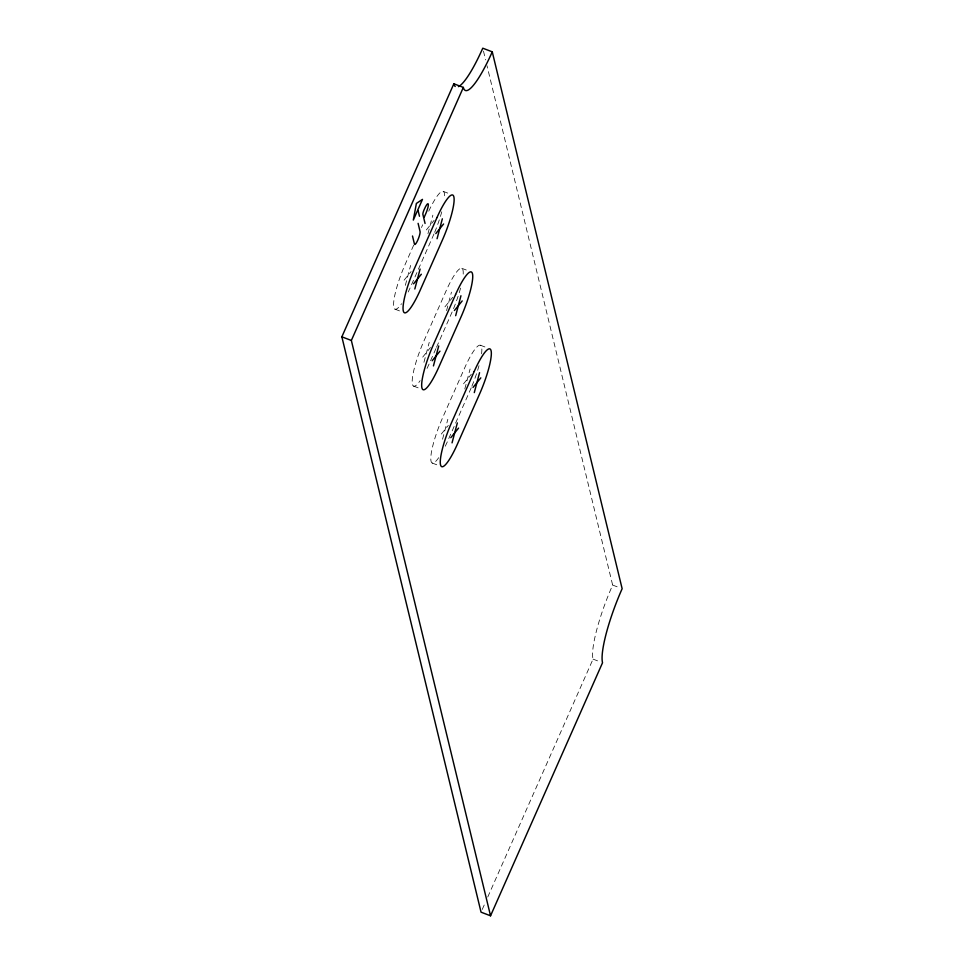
<?xml version="1.0" encoding="UTF-8"?>
<svg xmlns="http://www.w3.org/2000/svg" width="964" height="964" viewBox="0 0 964 964"><rect width="100%" height="100%" fill="white"/><g stroke="black" fill="none" stroke-linecap="round" stroke-linejoin="round"><path stroke-width="0.72" stroke-dasharray="4.82 3.62" d="M405.338 285.356L410.616 265.425M427.956 233.686L432.86 215.177M423.955 362.295L429.233 342.353M446.561 310.625L451.465 292.116M442.56 439.223L447.838 419.292M464.805 388.986L470.083 369.043M413.677 245.157L405.266 264.172A36.186 6.784 -69 0 0 393.71 302.057A36.186 6.784 -69 0 0 401.518 303.756M421.497 227.504L422.69 224.793M435.921 348.607L429.305 363.548A36.186 6.784 -69 0 1 426.799 368.935M436.523 347.245L451.538 313.3A36.186 6.784 -69 0 0 460.756 287.405M482.265 909.414L485.314 902.545M487.748 897.038L593.041 659.123A62.045 11.628 -69 0 1 612.646 585.076L487.013 65.757M426.329 229.938L434.113 220.358M404.085 280.175L411.098 271.559M444.934 306.865L452.719 297.298M422.702 357.114L430.486 347.534M463.551 383.805L471.336 374.225M441.307 434.053L448.32 425.425M443.187 191.354L449.959 193.957M461.792 268.293L467.215 270.366M395.011 309.179L401.783 311.77M480.409 345.233L487.182 347.823M413.628 386.118L420.4 388.709M432.233 463.045L439.018 465.636M612.646 585.076L619.43 587.666M593.041 659.123L599.825 661.714M483.47 51.128L485.603 59.901M481.554 353.776A36.186 6.784 -69 0 0 464.72 367.802L442.488 418.039A36.186 6.784 -69 0 0 430.932 455.936A36.186 6.784 -69 0 0 438.741 457.623M479 365.681A36.186 6.784 -69 0 1 471.721 386.588M471.203 387.829A36.186 6.784 -69 0 1 470.155 390.239L447.923 440.476A36.186 6.784 -69 0 1 444.79 447.139M428.739 211.188A36.186 6.784 -69 0 1 444.585 197.162M441.777 211.815A36.186 6.784 -69 0 1 434.499 232.722M433.981 233.951A36.186 6.784 -69 0 1 432.932 236.361L410.688 286.609A36.186 6.784 -69 0 1 408.194 291.996M463.202 274.101A36.186 6.784 -69 0 0 446.115 290.863L423.871 341.111A36.186 6.784 -69 0 0 412.315 378.997A36.186 6.784 -69 0 0 420.135 380.696"/><path stroke-width="1.45" d="M414.821 288.995L420.099 269.052M437.066 238.747L442.343 218.816M433.439 365.922L438.716 345.992M455.671 315.686L460.949 295.743M452.044 442.862L457.334 422.919M474.288 392.613L479.566 372.682M492.255 51.827L622.141 588.703A62.045 11.628 -69 0 0 602.536 662.75L490.543 915.8L481.048 912.173L341.858 336.822L453.851 83.784L463.347 87.411A62.045 11.628 -69 0 0 492.255 51.827L482.771 48.2A62.045 11.628 -69 0 1 458.406 86.64M490.543 915.8L351.354 340.461L463.347 87.411M417.569 210.465L413.315 220.081L416.376 203.44L422.473 199.379L417.894 209.73L419.473 216.261M424.112 217.418L425.775 213.647A7.977 1.494 -69 0 0 428.293 204.139A7.977 1.494 -69 0 0 424.582 208.706L424.1 209.778A3.88 0.723 -69 0 0 422.883 214.406L425.064 223.467M435.812 233.565L443.597 223.985M413.568 283.814L421.352 274.234M454.418 310.504L462.202 300.925M432.185 360.741L439.97 351.173M473.035 387.432L480.819 377.864M450.803 437.68L458.575 428.1M341.858 336.822L351.354 340.461M418.099 223.359L420.063 231.517A7.158 1.338 -69 0 1 417.81 240.048A7.158 1.338 -69 0 1 414.472 244.145L412.496 235.999M455.225 86.483A62.045 11.628 -69 0 1 453.851 83.784M436.981 217.563L414.749 267.799A36.186 6.784 -69 0 0 403.314 310.998A36.186 6.784 -69 0 0 420.184 290.236L442.416 240A36.186 6.784 -69 0 0 453.851 196.801A36.186 6.784 -69 0 0 436.981 217.563M455.598 294.49L433.366 344.738A36.186 6.784 -69 0 0 421.931 387.926A36.186 6.784 -69 0 0 438.789 367.176L461.033 316.927A36.186 6.784 -69 0 0 472.468 273.74A36.186 6.784 -69 0 0 455.598 294.49M474.216 371.429L451.971 421.678A36.186 6.784 -69 0 0 440.536 464.865A36.186 6.784 -69 0 0 457.406 444.115L479.638 393.866A36.186 6.784 -69 0 0 491.074 350.679A36.186 6.784 -69 0 0 474.216 371.429"/></g></svg>
